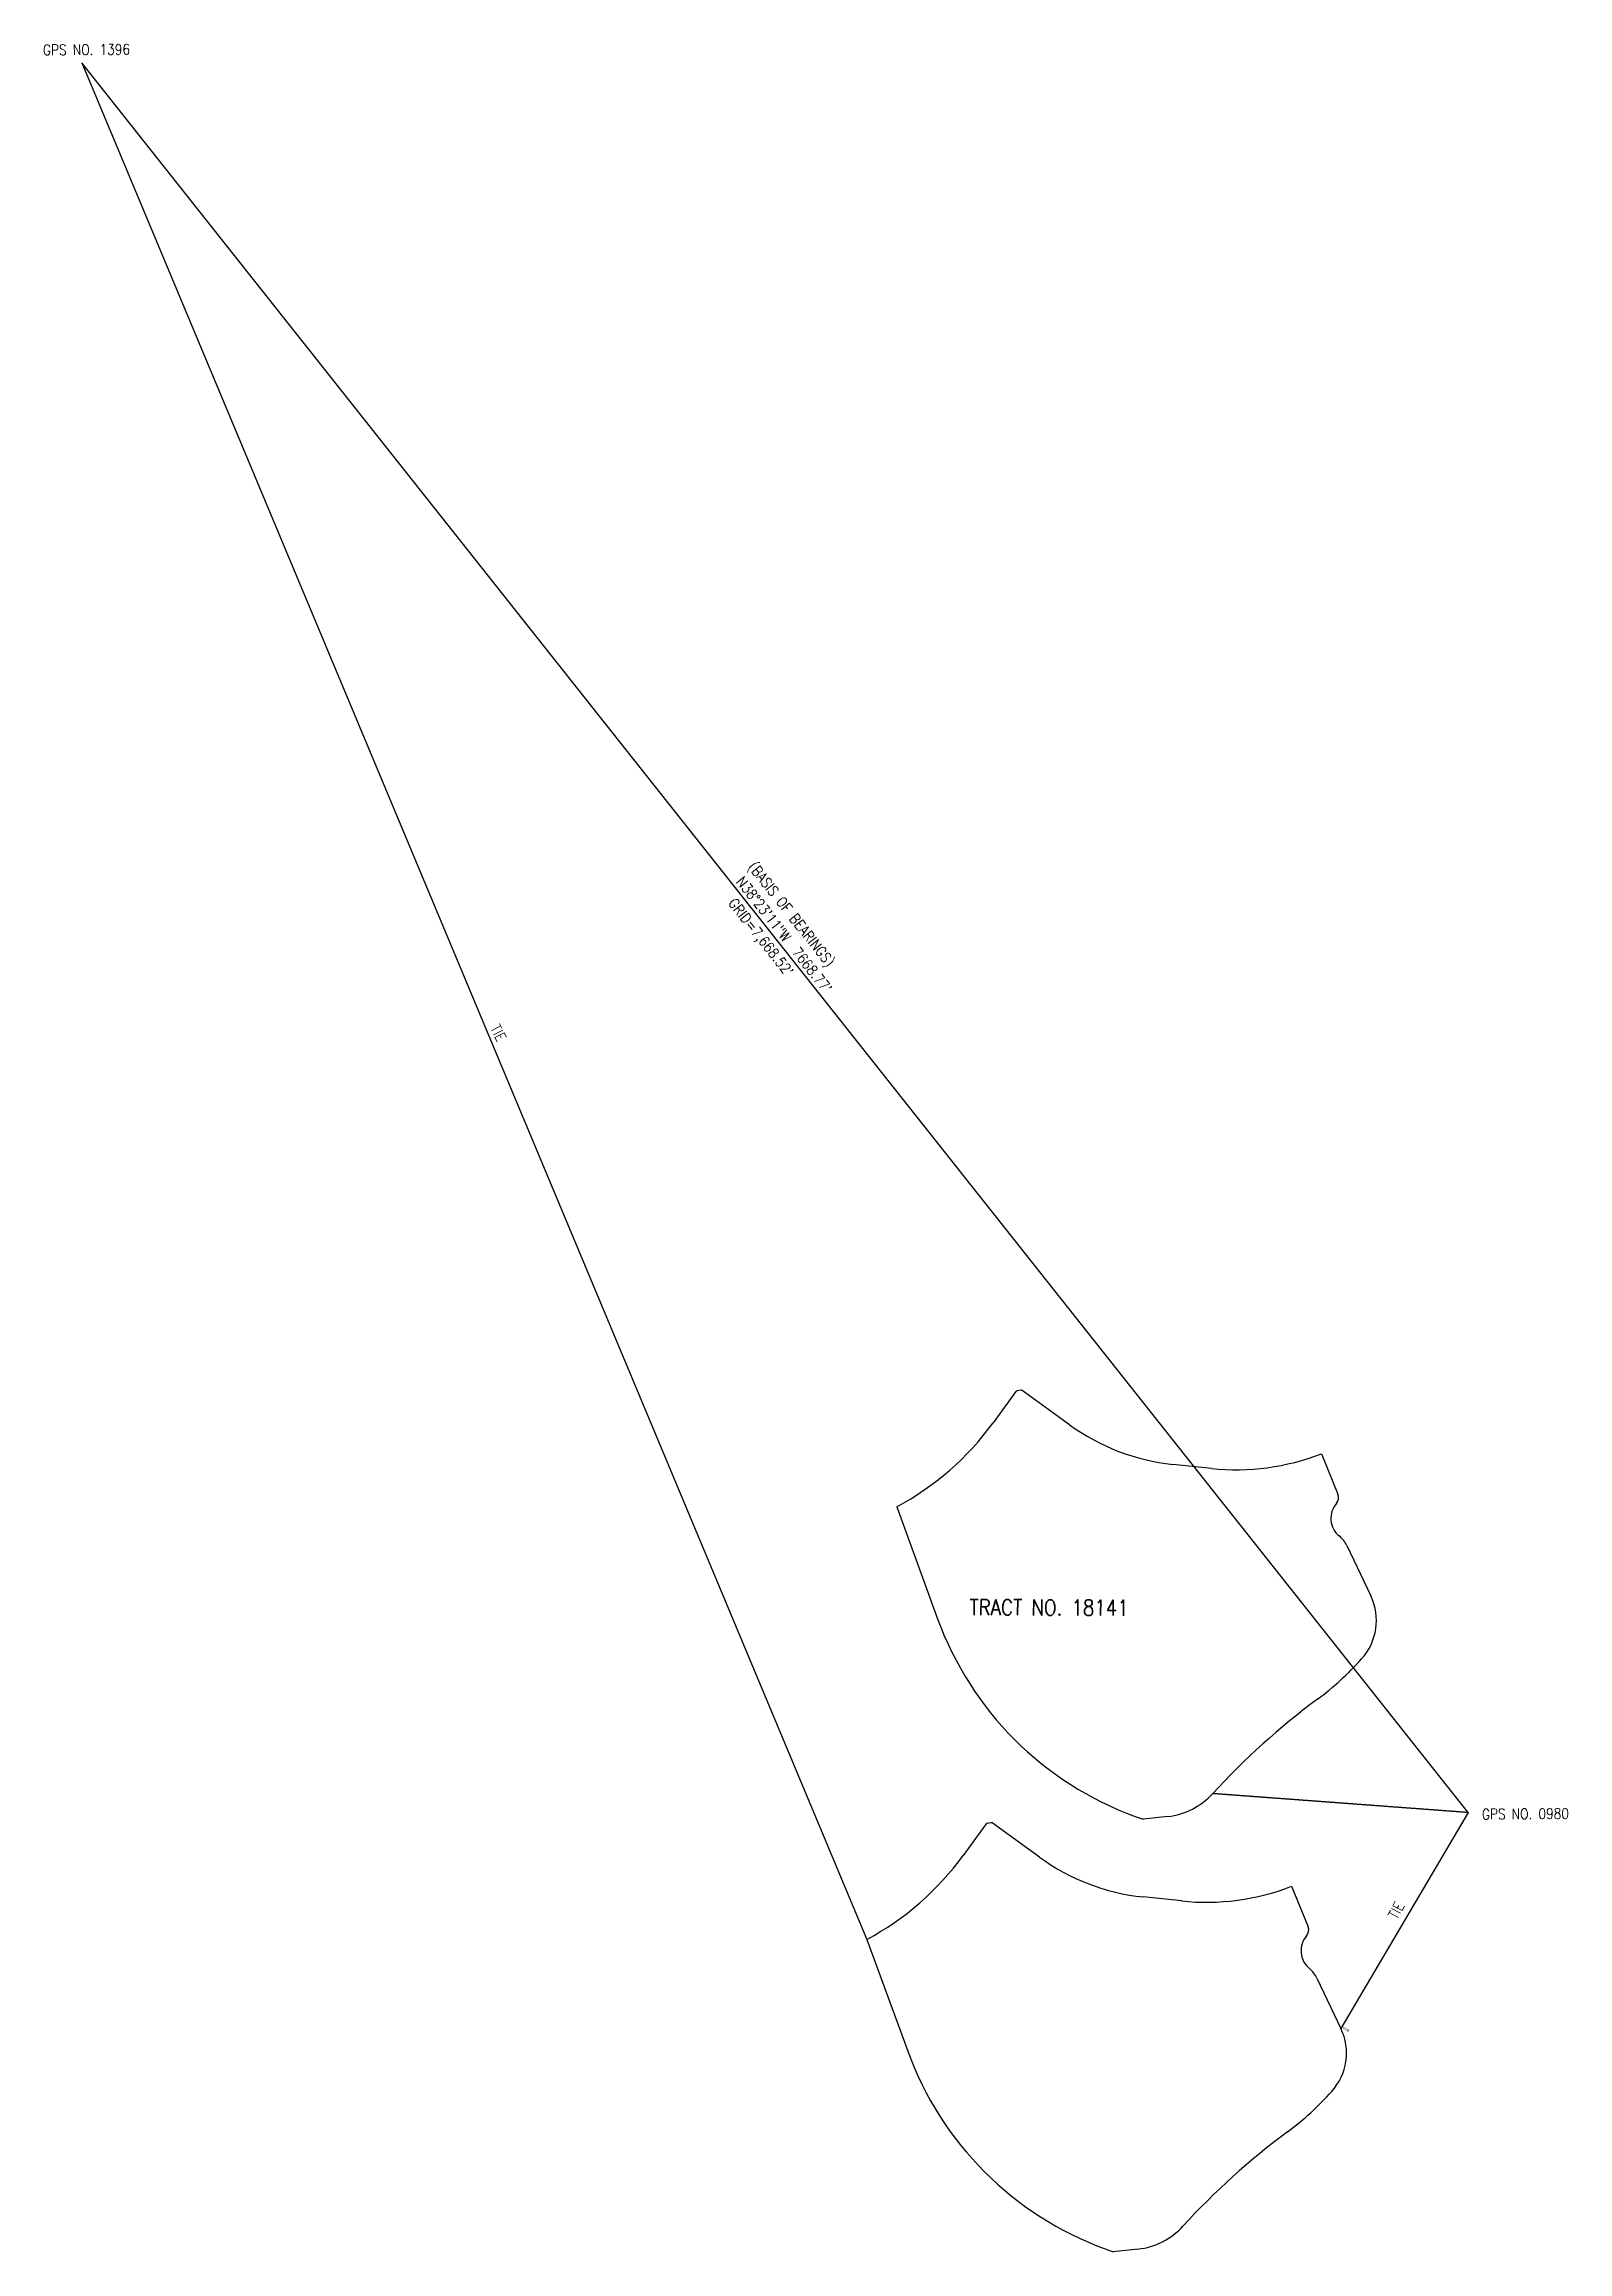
# Model space of a CAD drawing. Extents: x 6117139 to 6122372, y 2195785 to 2203370.
import ezdxf
from ezdxf.enums import TextEntityAlignment as Align

# ---------------------------------------------------------------- set-up
doc = ezdxf.new("R2010")
doc.units = 0
doc.header["$MEASUREMENT"] = 0
doc.header["$PDMODE"] = 3
doc.linetypes.add('CENTER', pattern=[2, 1.25, -0.25, 0.25, -0.25])
for name, color, linetype in [('BASIS OF BEARING GPS TIES', 7, 'Continuous'), ('BOUNDARY', 6, 'Continuous'), ('TRUE POINT OF BEGINNING', 7, 'Continuous')]:
    doc.layers.add(name, color=color, linetype=linetype)
doc.layers.add('GRID CALULATED TIE', color=3, linetype='CENTER', plot=False)
doc.styles.add('L80', font='simplex.shx', dxfattribs={"width": 0.85, "height": 3.2})
doc.styles.add('LotNum', font='x-hlvm1d.shx', dxfattribs={"height": 10})

msp = doc.modelspace()

# ---------------------------------------------------------------- linework, layer by layer
at = {"layer": 'BASIS OF BEARING GPS TIES'}
for p, q in [((6122029.9, 2197294.2), (6117267.9, 2203305.3)), ((6117267.9, 2203305.3), (6119964.6, 2196858.5)), ((6122029.9, 2197294.2), (6121592.6, 2196552.3))]:
    msp.add_line(p, q, dxfattribs=at)
at = {"layer": 'BOUNDARY'}
for p, q in [((6120476.3, 2198741.2), (6120397.9, 2198633.2)), ((6120494.1, 2198745.5), (6120479.6, 2198743.2)), ((6120660.1, 2198626.7), (6120497.8, 2198744.6)), ((6121148.1, 2198476.4), (6121015.3, 2198490.3)), ((6121525.2, 2198526.7), (6121582.2, 2198387.6)), ((6120067.1, 2198344.6), (6120207.2, 2197960)), ((6121612.5, 2198211.5), (6121695.2, 2198038.4)), ((6120885.8, 2197280.9), (6120913.1, 2197271)), ((6120998.1, 2197280.5), (6120913.1, 2197271)), ((6120373.8, 2197255.1), (6120295.3, 2197147.1)), ((6120391.5, 2197259.4), (6120377, 2197257.1)), ((6120557.5, 2197140.6), (6120395.2, 2197258.5)), ((6121422.6, 2197040.7), (6121479.6, 2196901.5)), ((6121045.5, 2196990.3), (6120912.7, 2197004.2)), ((6119964.6, 2196858.5), (6120104.7, 2196473.9)), ((6121509.9, 2196725.4), (6121592.6, 2196552.3)), ((6120783.2, 2195794.8), (6120810.5, 2195784.9)), ((6120895.6, 2195794.4), (6120810.5, 2195784.9))]:
    msp.add_line(p, q, dxfattribs=at)
for centre, radius, start, end in [((6120480.4, 2198738.2), 5, 99, 144), ((6120494.8, 2198740.5), 5, 54, 99), ((6119602.2, 2199211.3), 983.5, 298.21188, 324), ((6121092.1, 2199221.3), 735, 234, 264), ((6121232.6, 2199280.4), 808.5, 264, 291.21741), ((6121636.4, 2198305.1), 78.5, 139.08105, 230.6732), ((6121554.4, 2198376.2), 30, 319.08105, 22.28047), ((6121525.8, 2198170.2), 96, 25.52899, 50.6732), ((6121518.3, 2197953.9), 196, 317.79396, 25.529), ((6121276, 2198349.4), 1137.5, 200.017, 249.93669), ((6120915.9, 2198487.9), 1001, 306.51831, 318.31356), ((6122998.7, 2195675.1), 2499, 126.51831, 137.6306), ((6120970.7, 2197525), 246, 276.40342, 317.6306), ((6120377.8, 2197252.2), 5, 99, 144), ((6120392.3, 2197254.4), 5, 54, 99), ((6119499.6, 2197725.2), 983.5, 298.21188, 324), ((6120989.5, 2197735.2), 735, 234, 264), ((6121130, 2197794.4), 808.5, 264, 291.21741), ((6121451.9, 2196890.1), 30, 319.08105, 22.28047), ((6121533.9, 2196819.1), 78.5, 139.08105, 230.6732), ((6121423.3, 2196684.1), 96, 25.52899, 50.6732), ((6121415.7, 2196467.8), 196, 317.79396, 25.529), ((6121173.5, 2196863.3), 1137.5, 200.017, 249.93669), ((6120813.4, 2197001.9), 1001, 306.51831, 318.31356), ((6122896.2, 2194189), 2499, 126.51831, 137.6306), ((6120868.1, 2196038.9), 246, 276.40342, 317.6306)]:
    msp.add_arc(centre, radius, start, end, dxfattribs=at)
at = {"layer": 'GRID CALULATED TIE'}
for q in [(6121152.4, 2197359.2), (6121592.6, 2196552.3)]:
    msp.add_line((6122029.9, 2197294.1), q, dxfattribs=at)
at = {"layer": 'TRUE POINT OF BEGINNING'}
msp.add_point((6121592.6, 2196552.3), dxfattribs=at)

# ---------------------------------------------------------------- texts
at = {"layer": 'BASIS OF BEARING GPS TIES', "style": 'L80', "width": 0.85}
for s, height, rotation, p in [('GPS NO. 1396', 36, 0.37906, (6117134.8, 2203331.9)), ('(BASIS OF BEARINGS)', 36, 308.38646, (6119554.4, 2200542.6)), ('TRACT NO. 18141', 54, 359.77113, (6120316.8, 2197972.6)), ('GPS NO. 0980', 36, 0.37906, (6122076.9, 2197270.7)), ('TIE', 36, 61.75406, (6121785.2, 2196924.8))]:
    msp.add_text(s, height=height, rotation=rotation, dxfattribs=at).set_placement(p)
for s, rotation, p in [('N38%%D23\'11"W  7668.77\'', 308.38646, (6119666, 2200298.4)), ("GRID=7,668.52'", 308.38646, (6119586.6, 2200290.6)), ('TIE', 297.29927, (6118682.6, 2199964.4))]:
    msp.add_text(s, height=36, rotation=rotation, dxfattribs=at).set_placement(p, align=Align.CENTER)
at = {"layer": 'BASIS OF BEARING GPS TIES', "color": 1, "style": 'LotNum'}
msp.add_text('TPOB', height=8, rotation=335.95449, dxfattribs=at).set_placement((6121607.3, 2196550.1), align=Align.MIDDLE)

doc.saveas('drawing.dxf')
